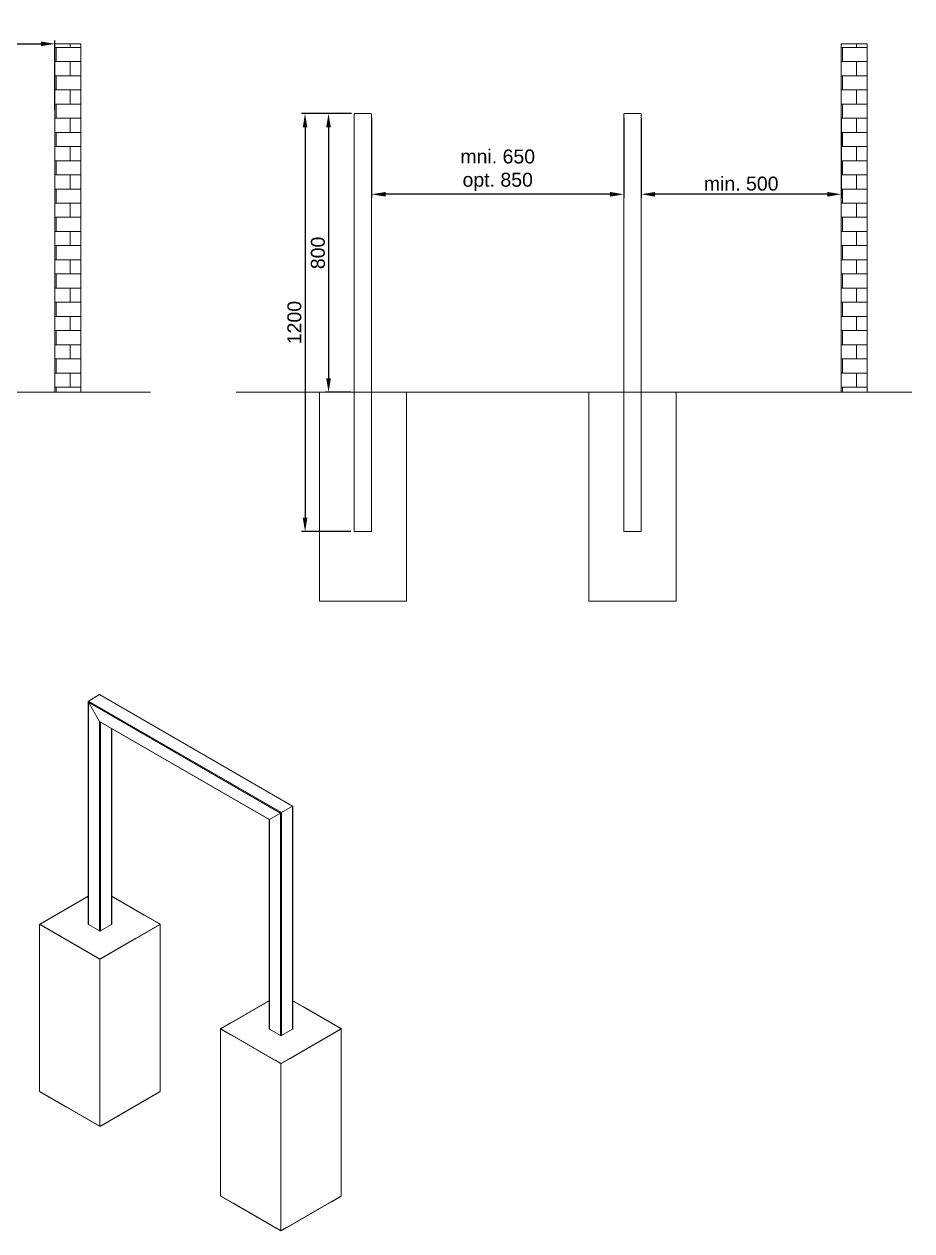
# Model space of a CAD drawing. Header units: millimetres. Extents: x 468 to 13607, y -402 to 3127.
# Drawn here: x 2380 to 4929, y -370 to 3093 of the extents above; entities that cross this region are included whole.
import ezdxf

# ---------------------------------------------------------------- set-up
doc = ezdxf.new("R2010")
doc.units = ezdxf.units.MM
doc.linetypes.add('HIDDEN', pattern=[1.905, 1.27, -0.635])
for name, color, linetype, lineweight in [('ZANO_R', 7, 'Continuous', 0), ('ZANO_R_przerywana', 7, 'HIDDEN', 0), ('ZANO_W', 1, 'Continuous', 0)]:
    doc.layers.add(name, color=color, linetype=linetype, lineweight=lineweight)
doc.styles.get("Standard").update_dxf_attribs({"font": 'ARIALUNI.TTF'})
doc.dimstyles.new('pl i ang', dxfattribs={"dimtxt": 50, "dimasz": 50, "dimexe": 1.25, "dimexo": 0.625, "dimgap": 10, "dimtad": 1, "dimtoh": 1, "dimtxsty": 'Standard', "dimcen": 2.5, "dimclrd": 1, "dimclre": 1, "dimclrt": 1, "dimadec": 0, "dimazin": 0, "dimtfac": 1, "dimtmove": 0, "dimatfit": 3, "dimfxl": 1, "dimarcsym": 1})

# ---------------------------------------------------------------- blocks, each defined once
blk = doc.blocks.new('*D459')
at = {"layer": 'ZANO_W', "color": 1, "lineweight": -2}
for p, q in [((1718.4, 2846.6), (1718.4, 3046.6)), ((1758.4, 3036.6), (2428.4, 3036.6)), ((2468.4, 2846.6), (2468.4, 3046.6))]:
    blk.add_line(p, q, dxfattribs=at)
at = {"layer": 'ZANO_W', "color": 1}
for points in [[(1758.4, 3043.3), (1758.4, 3029.9), (1718.4, 3036.6)], [(2428.4, 3029.9), (2428.4, 3043.3), (2468.4, 3036.6)]]:
    blk.add_solid(points, dxfattribs=at)
at = {"layer": 'ZANO_W', "color": 1, "insert": (2093.4, 3067), "char_height": 40, "attachment_point": 5}
blk.add_mtext('750', dxfattribs=at)
blk = doc.blocks.new('*D467')
at = {"layer": 'ZANO_W', "color": 1, "lineweight": -2}
for p, q in [((3378, 2824.6), (3378, 2594.9)), ((4102, 2824.6), (4102, 2594.9)), ((4062, 2604.9), (3418, 2604.9))]:
    blk.add_line(p, q, dxfattribs=at)
at = {"layer": 'ZANO_W', "color": 1}
for points in [[(3418, 2611.6), (3418, 2598.2), (3378, 2604.9)], [(4062, 2598.2), (4062, 2611.6), (4102, 2604.9)]]:
    blk.add_solid(points, dxfattribs=at)
at = {"layer": 'ZANO_W', "color": 1, "insert": (3740, 2674), "char_height": 40, "attachment_point": 5}
blk.add_mtext('mni. 650 \\Popt. 850', dxfattribs=at)
blk = doc.blocks.new('*D468')
at = {"layer": 'ZANO_W', "color": 1, "lineweight": -2}
for p, q in [((4152, 2824.6), (4152, 2594.9)), ((4726, 2824.6), (4726, 2594.9)), ((4686, 2604.9), (4192, 2604.9))]:
    blk.add_line(p, q, dxfattribs=at)
at = {"layer": 'ZANO_W', "color": 1}
for points in [[(4192, 2611.6), (4192, 2598.2), (4152, 2604.9)], [(4686, 2598.2), (4686, 2611.6), (4726, 2604.9)]]:
    blk.add_solid(points, dxfattribs=at)
at = {"layer": 'ZANO_W', "color": 1, "insert": (4439, 2635.3), "char_height": 40, "attachment_point": 5}
blk.add_mtext('min. 500', dxfattribs=at)
blk = doc.blocks.new('*D469')
at = {"layer": 'ZANO_W', "color": 1, "lineweight": -2}
for p, q in [((3320, 2836.6), (3244.3, 2836.6)), ((3254.3, 2796.6), (3254.3, 2076.6)), ((3318, 2036.6), (3244.3, 2036.6))]:
    blk.add_line(p, q, dxfattribs=at)
at = {"layer": 'ZANO_W', "color": 1}
for points in [[(3261, 2796.6), (3247.6, 2796.6), (3254.3, 2836.6)], [(3247.6, 2076.6), (3261, 2076.6), (3254.3, 2036.6)]]:
    blk.add_solid(points, dxfattribs=at)
at = {"layer": 'ZANO_W', "color": 1, "insert": (3223.9, 2436.6), "char_height": 40, "attachment_point": 5, "rotation": 90}
blk.add_mtext('800', dxfattribs=at)
blk = doc.blocks.new('*D470')
at = {"layer": 'ZANO_W', "color": 1, "lineweight": -2}
for p, q in [((3320, 2836.6), (3176.8, 2836.6)), ((3186.8, 2796.6), (3186.8, 1676.6)), ((3318, 1636.6), (3176.8, 1636.6))]:
    blk.add_line(p, q, dxfattribs=at)
at = {"layer": 'ZANO_W', "color": 1}
for points in [[(3193.5, 2796.6), (3180.2, 2796.6), (3186.8, 2836.6)], [(3180.2, 1676.6), (3193.5, 1676.6), (3186.8, 1636.6)]]:
    blk.add_solid(points, dxfattribs=at)
at = {"layer": 'ZANO_W', "color": 1, "insert": (3156.4, 2236.6), "char_height": 40, "attachment_point": 5, "rotation": 90}
blk.add_mtext('1200', dxfattribs=at)

msp = doc.modelspace()

# ---------------------------------------------------------------- hatches: boundary and pattern name
at = {"layer": 'ZANO_R', "ltscale": 10, "transparency": 33554559}
h = msp.add_hatch(dxfattribs=at)
h.set_pattern_fill('AR-B816', scale=0.2)
h.set_pattern_definition([(0, (-8825.947, 2660.636), (0, 40.64), []), (90, (-8825.947, 2660.636), (-40.64, 40.64), [40.64, -40.64])])
h.paths.add_polyline_path([(2468.4, 3036.6), (2468.4, 2036.6), (2543.4, 2036.6), (2543.4, 3036.6)])
at = {"layer": 'ZANO_R', "ltscale": 10, "transparency": 33554602}
h = msp.add_hatch(dxfattribs=at)
h.set_pattern_fill('AR-B816', scale=0.2)
h.set_pattern_definition([(0, (-6568.35, 2660.636), (0, 40.64), []), (90, (-6568.35, 2660.636), (-40.64, 40.64), [40.64, -40.64])])
h.paths.add_polyline_path([(4726, 3036.6), (4726, 2036.6), (4801, 2036.6), (4801, 3036.6)])

# ---------------------------------------------------------------- linework, layer by layer
at = {"layer": 'ZANO_R'}
for p, q in [((2468.4, 2036.6), (2468.4, 3036.6)), ((2468.4, 3036.6), (2543.4, 3036.6)), ((2543.4, 3036.6), (2543.4, 2036.6)), ((4726, 2036.6), (4726, 3036.6)), ((4726, 3036.6), (4801, 3036.6)), ((4801, 3036.6), (4801, 2036.6)), ((3328, 2834.6), (3328, 2036.6)), ((3330, 2836.6), (3376, 2836.6)), ((3378, 2834.6), (3378, 2036.6)), ((4102, 2834.6), (4102, 2036.6)), ((4104, 2836.6), (4150, 2836.6)), ((4152, 2834.6), (4152, 2036.6)), ((468, 2036.6), (2743, 2036.6)), ((2989, 2036.6), (4929, 2036.6)), ((3228, 2036.6), (3478, 2036.6)), ((3478, 2036.6), (3228, 2036.6)), ((3328, 2036.6), (3330, 2036.6)), ((3330, 2036.6), (3328, 2036.6)), ((3330, 2036.6), (3376, 2036.6)), ((3376, 2036.6), (3378, 2036.6)), ((3378, 2036.6), (3376, 2036.6)), ((4002, 2036.6), (4252, 2036.6)), ((4252, 2036.6), (4002, 2036.6)), ((4102, 2036.6), (4104, 2036.6)), ((4104, 2036.6), (4102, 2036.6)), ((4104, 2036.6), (4150, 2036.6)), ((4150, 2036.6), (4152, 2036.6)), ((4152, 2036.6), (4150, 2036.6)), ((2564.3, 1149), (2564.3, 509.5)), ((2596.8, 1168.7), (2564.9, 1150.3)), ((2564.9, 1150.3), (3119.1, 830.3)), ((2564.9, 1147.1), (2596.8, 1091.9)), ((2564.9, 1147.1), (2564.9, 508.7)), ((2564.9, 1147.1), (3116.3, 828.7)), ((2596.8, 1168.7), (3151, 848.7)), ((3151.6, 849), (2598.1, 1168.5)), ((2596.8, 1091.9), (2596.8, 490.3)), ((2596.8, 1091.9), (3084.5, 810.3)), ((2598.1, 1090.4), (3083.9, 810)), ((2599.5, 1089.6), (2599.5, 490.3)), ((2631.4, 1071.2), (2631.4, 508.7)), ((2632, 509.5), (2632, 1070.9)), ((3151, 848.7), (3119.1, 830.3)), ((3151, 848.7), (3151, 208.7)), ((3151.6, 209.5), (3151.6, 849)), ((3083.9, 810), (3083.9, 209.5)), ((3116.3, 828.7), (3084.5, 810.3)), ((3084.5, 810.3), (3084.5, 208.7)), ((3116.3, 828.7), (3116.3, 190.3)), ((3119.1, 830.3), (3119.1, 190.3)), ((2564.9, 508.7), (2596.8, 490.3)), ((2599.5, 490.3), (2631.4, 508.7)), ((3084.5, 208.7), (3116.3, 190.3)), ((3119.1, 190.3), (3151, 208.7))]:
    msp.add_line(p, q, dxfattribs=at)
at = {"layer": 'ZANO_R', "flags": 128}
msp.add_lwpolyline([(3151.6, 849), (3151.5, 849), (3151.4, 848.9), (3151.2, 848.8), (3151, 848.7)], dxfattribs=at)
at = {"layer": 'ZANO_R'}
for centre, radius, start, end in [((3330, 2834.6), 2, 90, 180), ((3376, 2834.6), 2, 0, 90), ((4104, 2834.6), 2, 90, 180), ((4150, 2834.6), 2, 0, 90), ((2565.3, 509.6), 0.985, 185.6945, 245.6258), ((2598.1, 492.9), 3.01, 242.6101, 297.3898), ((2631, 509.6), 0.986, 294.3768, 354.3038), ((3084.9, 209.6), 0.985, 185.6945, 245.6258), ((3150.6, 209.6), 0.986, 294.3768, 354.3038), ((3117.7, 193), 3.01, 242.6101, 297.3898)]:
    msp.add_arc(centre, radius, start, end, dxfattribs=at)
for centre, major_axis, ratio, start_param, end_param in [((2566.3, 1147.9), (-1.39, 2.4), 0.577335, 6.283145, 7.853941), ((2566.3, 1147.9), (-1.39, 2.4), 0.577335, 6.283145, 7.853941), ((2598.1, 1166.3), (-1.39, 2.4), 0.577335, 5.497828, 6.283145), ((2598.1, 1166.3), (-1.39, 2.4), 0.577335, 5.497828, 6.283145), ((2598.1, 1092.7), (-1.39, 2.4), 0.577335, 1.570756, 2.356235), ((2598.1, 1092.7), (-1.39, 2.4), 0.577335, 1.570756, 2.356235), ((3149.6, 847.9), (1.96, 1.13), 0.00007, 0.000041, 0.785358), ((3085.9, 811.1), (1.96, 1.13), 0.00007, 2.356154, 3.141552), ((3085.9, 811.1), (1.96, 1.13), 0.00007, 2.356154, 3.141633), ((3117.7, 829.5), (1.96, 1.13), 0.00007, 0.785358, 2.356154), ((3117.7, 829.5), (1.96, 1.13), 0.00007, 0.785358, 2.356154)]:
    msp.add_ellipse(centre, major_axis=major_axis, ratio=ratio, start_param=start_param, end_param=end_param, dxfattribs=at)
at = {"layer": 'ZANO_R_przerywana'}
for p, q in [((3228, 2036.6), (3228, 1436.6)), ((3228, 2036.6), (3228, 1436.6)), ((3328, 1636.6), (3328, 2036.6)), ((3378, 1636.6), (3378, 2036.6)), ((3478, 2036.6), (3478, 1436.6)), ((3478, 2036.6), (3478, 1436.6)), ((4002, 2036.6), (4002, 1436.6)), ((4002, 2036.6), (4002, 1436.6)), ((4102, 1636.6), (4102, 2036.6)), ((4152, 1636.6), (4152, 2036.6)), ((4252, 2036.6), (4252, 1436.6)), ((4252, 2036.6), (4252, 1436.6)), ((3328, 1636.6), (3330, 1636.6)), ((3330, 1636.6), (3328, 1636.6)), ((3330, 1636.6), (3376, 1636.6)), ((3376, 1636.6), (3378, 1636.6)), ((3378, 1636.6), (3376, 1636.6)), ((4102, 1636.6), (4104, 1636.6)), ((4104, 1636.6), (4102, 1636.6)), ((4104, 1636.6), (4150, 1636.6)), ((4150, 1636.6), (4152, 1636.6)), ((4152, 1636.6), (4150, 1636.6)), ((3228, 1436.6), (3478, 1436.6)), ((3478, 1436.6), (3228, 1436.6)), ((4002, 1436.6), (4252, 1436.6)), ((4252, 1436.6), (4002, 1436.6)), ((2564.3, 589.9), (2424.9, 509.5)), ((2771.3, 509.5), (2632, 589.9)), ((2424.9, 509.5), (2598.1, 409.5)), ((2424.9, 509.5), (2424.9, 29.5)), ((2598.1, 409.5), (2771.3, 509.5)), ((2771.3, 509.5), (2771.3, 29.5)), ((2598.1, 409.5), (2598.1, -70.5)), ((3083.9, 290), (2944.5, 209.5)), ((3290.9, 209.5), (3151.6, 290)), ((2944.5, 209.5), (3117.7, 109.5)), ((2944.5, 209.5), (2944.5, -270.5)), ((3117.7, 109.5), (3290.9, 209.5)), ((3290.9, 209.5), (3290.9, -270.5)), ((3117.7, 109.5), (3117.7, -370.5)), ((2424.9, 29.5), (2598.1, -70.5)), ((2598.1, -70.5), (2771.3, 29.5)), ((2944.5, -270.5), (3117.7, -370.5)), ((3117.7, -370.5), (3290.9, -270.5))]:
    msp.add_line(p, q, dxfattribs=at)

# ---------------------------------------------------------------- dimensions: what is measured, and where the dimension line sits
at = {"layer": 'ZANO_W'}
dim = msp.add_linear_dim(base=(2468.4, 3036.6), p1=(1718.4, 2836.6), p2=(2468.4, 2836.6), dimstyle='pl i ang', override={"dimtxt": 40, "dimasz": 40, "dimexe": 10, "dimexo": 10, "dimtoh": 0, "dimdec": 0, "dimtdec": 0, "dimtmove": 1}, dxfattribs=at)
dim.commit()
dim.dimension.update_dxf_attribs({"geometry": '*D459', "text_midpoint": (2093.4, 3067)})
for base, p2, picture, middle in [((3186.8, 1636.6), (3328, 1636.6), '*D470', (3156.4, 2236.6)), ((3254.3, 2036.6), (3328, 2036.6), '*D469', (3223.9, 2436.6))]:
    dim = msp.add_linear_dim(base=base, p1=(3330, 2836.6), p2=p2, angle=90, dimstyle='pl i ang', override={"dimtxt": 40, "dimasz": 40, "dimexe": 10, "dimexo": 10, "dimtoh": 0, "dimdec": 0, "dimtdec": 0, "dimtmove": 1}, dxfattribs=at)
    dim.commit()
    dim.dimension.update_dxf_attribs({"geometry": picture, "text_midpoint": middle})
for base, p1, p2, text, picture, middle in [((3378, 2604.9), (4102, 2834.6), (3378, 2834.6), 'mni. 650 \\Popt. 850', '*D467', (3740, 2674)), ((4152, 2604.9), (4726, 2834.6), (4152, 2834.6), 'min. 500', '*D468', (4439, 2635.3))]:
    dim = msp.add_linear_dim(base=base, p1=p1, p2=p2, text=text, dimstyle='pl i ang', override={"dimtxt": 40, "dimasz": 40, "dimexe": 10, "dimexo": 10, "dimtoh": 0, "dimdec": 0, "dimtxsty": 'Standard', "dimtdec": 0, "dimtmove": 1}, dxfattribs=at)
    dim.commit()
    dim.dimension.update_dxf_attribs({"geometry": picture, "text_midpoint": middle})

doc.saveas('drawing.dxf')
